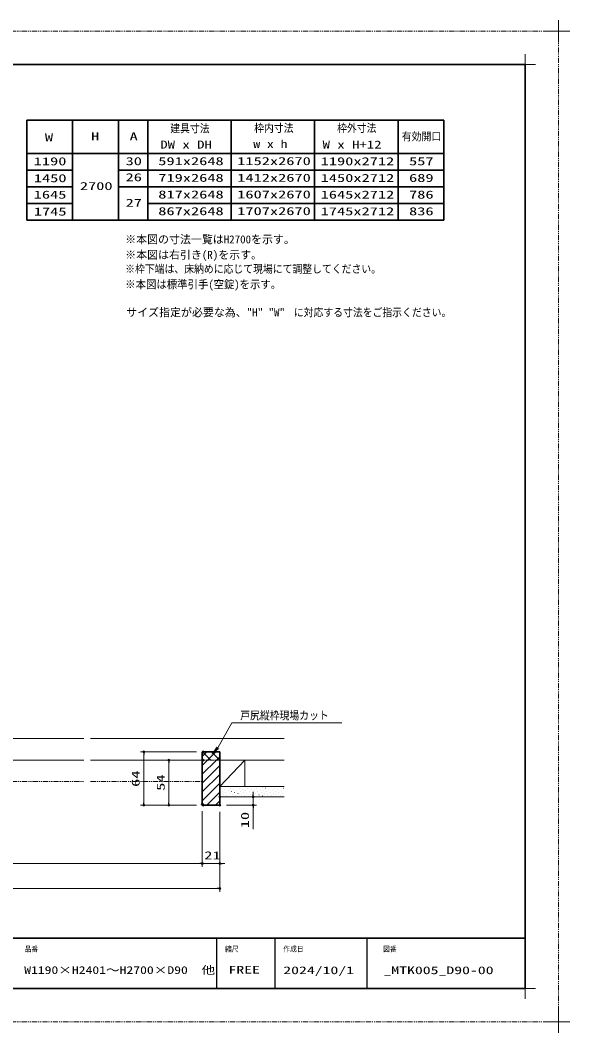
# Model space of a CAD drawing. Units: millimetres, scale not verified. Extents: x -1306 to 1306, y -607 to 607.
# Drawn here: x -258 to 400, y -607 to 607 of the extents above; entities that cross this region are included whole.
import ezdxf
from ezdxf.enums import TextEntityAlignment as Align

# ---------------------------------------------------------------- set-up
doc = ezdxf.new("R2010")
doc.units = ezdxf.units.MM
doc.header["$LTSCALE"] = 5
doc.header["$PDMODE"] = 32
doc.header["$PDSIZE"] = 2.5
doc.linetypes.add('USER1', pattern=[2.5, 1.25, -0.25, 0.25, -0.25, 0.25, -0.25])
doc.linetypes.add('USER2', pattern=[0.375, 0.25, -0.125])
for name, color, linetype, lineweight in [('0-1_線(黄)', 2, 'Continuous', 15), ('0-3_陰線', 4, 'USER1', 9), ('0-8_二点鎖線', 4, 'USER1', 9), ('0-B_点線(水)', 4, 'USER2', 9), ('0-D_線(白)', 7, 'Continuous', 30), ('1-1_寸法線', 3, 'Continuous', 13), ('1-2_ハッチング', 6, 'Continuous', 9), ('1-4_DEFPOINTS', 7, 'Continuous', 5), ('1-5_0', 3, 'Continuous', 25), ('1-7_図面枠', 7, 'Continuous', 35), ('1-8_一般', 7, 'Continuous', 5)]:
    doc.layers.add(name, color=color, linetype=linetype, lineweight=lineweight)
doc.styles.add('ＭＳ ゴシック', font='')
doc.styles.get('ＭＳ ゴシック').set_extended_font_data('MS Gothic')

# ---------------------------------------------------------------- blocks, each defined once
blk = doc.blocks.new('_DOT')
at = {"layer": '1-5_0'}
blk.add_line((-2.5, 0), (-5, 0), dxfattribs=at)
for points in [[(0, 0), (-2.5, 0), (-2.48, 0.313)], [(0, 0), (-2.48, -0.313), (-2.5, 0)], [(0, 0), (-2.48, 0.313), (-2.421, 0.622)], [(0, 0), (-2.421, -0.622), (-2.48, -0.313)], [(0, 0), (-2.421, 0.622), (-2.324, 0.92)], [(0, 0), (-2.324, -0.92), (-2.421, -0.622)], [(0, 0), (-2.324, 0.92), (-2.191, 1.204)], [(0, 0), (-2.191, -1.204), (-2.324, -0.92)], [(0, 0), (-2.191, 1.204), (-2.023, 1.469)], [(0, 0), (-2.023, -1.469), (-2.191, -1.204)], [(0, 0), (-2.023, 1.469), (-1.822, 1.711)], [(0, 0), (-1.822, -1.711), (-2.023, -1.469)], [(0, 0), (-1.822, 1.711), (-1.594, 1.926)], [(0, 0), (-1.594, -1.926), (-1.822, -1.711)], [(0, 0), (-1.594, 1.926), (-1.34, 2.111)], [(0, 0), (-1.34, -2.111), (-1.594, -1.926)], [(0, 0), (-1.34, 2.111), (-1.064, 2.262)], [(0, 0), (-1.064, -2.262), (-1.34, -2.111)], [(0, 0), (-1.064, 2.262), (-0.773, 2.378)], [(0, 0), (-0.773, -2.378), (-1.064, -2.262)], [(0, 0), (-0.773, 2.378), (-0.468, 2.456)], [(0, 0), (-0.468, -2.456), (-0.773, -2.378)], [(0, 0), (-0.468, 2.456), (-0.157, 2.495)], [(0, 0), (-0.157, -2.495), (-0.468, -2.456)], [(0, 0), (-0.157, 2.495), (0.157, 2.495)], [(0, 0), (0.157, -2.495), (-0.157, -2.495)], [(0, 0), (0.157, 2.495), (0.468, 2.456)], [(0, 0), (0.468, 2.456), (0.773, 2.378)], [(0, 0), (0.773, 2.378), (1.064, 2.262)], [(0, 0), (1.064, 2.262), (1.34, 2.111)], [(0, 0), (1.34, 2.111), (1.594, 1.926)], [(0, 0), (1.594, 1.926), (1.822, 1.711)], [(0, 0), (1.822, 1.711), (2.023, 1.469)], [(0, 0), (2.023, 1.469), (2.191, 1.204)], [(0, 0), (2.191, 1.204), (2.324, 0.92)], [(0, 0), (2.324, 0.92), (2.421, 0.622)], [(0, 0), (2.421, 0.622), (2.48, 0.313)], [(0, 0), (2.48, 0.313), (2.5, 0)], [(0, 0), (0.468, -2.456), (0.157, -2.495)], [(0, 0), (0.773, -2.378), (0.468, -2.456)], [(0, 0), (1.064, -2.262), (0.773, -2.378)], [(0, 0), (1.34, -2.111), (1.064, -2.262)], [(0, 0), (1.594, -1.926), (1.34, -2.111)], [(0, 0), (1.822, -1.711), (1.594, -1.926)], [(0, 0), (2.023, -1.469), (1.822, -1.711)], [(0, 0), (2.191, -1.204), (2.023, -1.469)], [(0, 0), (2.324, -0.92), (2.191, -1.204)], [(0, 0), (2.421, -0.622), (2.324, -0.92)], [(0, 0), (2.48, -0.313), (2.421, -0.622)], [(0, 0), (2.5, 0), (2.48, -0.313)]]:
    blk.add_solid(points, dxfattribs=at)
blk = doc.blocks.new('グループ-13-1')
at = {"layer": '1-8_一般'}
for p, q in [((62041.6, -14029.5), (62041.6, -13365.5)), ((61709.6, -13697.5), (62373.6, -13697.5))]:
    blk.add_line(p, q, dxfattribs=at)

msp = doc.modelspace()

# ---------------------------------------------------------------- linework, layer by layer
at = {"layer": '0-1_線(黄)'}
for p, q in [((-336.991, -254.317), (-182.018, -254.317)), ((-174.018, -254.317), (57.957, -254.317)), ((-336.991, -280.317), (-182.018, -280.317)), ((-174.018, -280.317), (-40.046, -280.317)), ((10.954, -280.317), (-19.046, -311.817)), ((-19.046, -280.317), (57.957, -280.317)), ((10.954, -280.317), (10.954, -311.817)), ((-19.046, -311.817), (57.957, -311.817)), ((-19.046, -324.317), (57.957, -324.317))]:
    msp.add_line(p, q, dxfattribs=at)
at = {"layer": '0-3_陰線'}
for p, q in [((387.036, 594), (-1292.964, 594)), ((387.036, -594), (387.036, 594)), ((387.036, -594), (-1292.964, -594))]:
    msp.add_line(p, q, dxfattribs=at)
at = {"layer": '0-8_二点鎖線'}
for p, q in [((-330.991, -305.817), (-182.018, -305.817)), ((-174.018, -305.817), (-40.046, -305.817))]:
    msp.add_line(p, q, dxfattribs=at)
at = {"layer": '0-B_点線(水)'}
msp.add_line((-40.046, -280.317), (-19.046, -280.317), dxfattribs=at)
at = {"layer": '0-D_線(白)'}
for p, q in [((-250.409, 487.3), (-250.409, 367.3)), ((-250.409, 487.3), (249.591, 487.3)), ((-195.409, 487.3), (-195.409, 367.3)), ((-140.409, 487.3), (-140.409, 367.3)), ((-105.409, 487.3), (-105.409, 367.3)), ((-5.409, 487.3), (-5.409, 367.3)), ((94.591, 487.3), (94.591, 367.3)), ((194.591, 487.3), (194.591, 367.3)), ((249.591, 487.3), (249.591, 367.3)), ((-250.409, 447.3), (249.591, 447.3)), ((-250.409, 427.3), (-195.409, 427.3)), ((-140.409, 427.3), (249.591, 427.3)), ((-250.409, 407.3), (-195.409, 407.3)), ((-140.409, 407.3), (249.591, 407.3)), ((-250.409, 387.3), (-195.409, 387.3)), ((-105.409, 387.3), (249.591, 387.3)), ((-250.409, 367.3), (249.591, 367.3)), ((-195.409, 367.3), (-140.409, 367.3)), ((-40.046, -270.317), (-40.046, -280.317)), ((-40.046, -270.317), (-19.046, -270.317)), ((-19.046, -270.317), (-19.046, -280.317)), ((-40.046, -333.317), (-40.046, -280.317)), ((-19.046, -334.317), (-19.046, -280.317)), ((-39.046, -334.317), (-40.046, -333.317)), ((-19.046, -334.317), (-39.046, -334.317))]:
    msp.add_line(p, q, dxfattribs=at)
at = {"layer": '1-1_寸法線'}
for p, q in [((-47.046, -270.317), (-114.046, -270.317)), ((-110.046, -331.317), (-110.046, -273.317)), ((-47.046, -280.317), (-84.046, -280.317)), ((-80.046, -331.317), (-80.046, -283.317)), ((-11.046, -324.317), (24.954, -324.317)), ((20.954, -321.317), (20.954, -318.317)), ((20.954, -324.317), (20.954, -334.317)), ((-47.046, -334.317), (-114.046, -334.317)), ((-47.046, -334.317), (-84.046, -334.317)), ((-11.046, -334.317), (24.954, -334.317)), ((20.954, -337.317), (20.954, -363.079)), ((-40.046, -341.317), (-40.046, -408.317)), ((-40.046, -341.317), (-40.046, -408.317)), ((-19.046, -342.317), (-19.046, -408.317)), ((-19.046, -342.317), (-19.046, -438.317)), ((-683.468, -404.317), (-43.046, -404.317)), ((-43.046, -404.317), (-46.046, -404.317)), ((-40.046, -404.317), (-19.046, -404.317)), ((-16.046, -404.317), (-13.046, -404.317)), ((-700.468, -434.317), (-22.046, -434.317))]:
    msp.add_line(p, q, dxfattribs=at)
msp.add_lwpolyline([(127.012, -235.386), (-4.717, -235.386), (-21.263, -265.309)], dxfattribs=at)
msp.add_solid([(-29.546, -273.992), (-22.77, -263.87), (-19.755, -266.747)], dxfattribs=at)
at = {"layer": '1-2_ハッチング'}
for p, q in [((-40.046, -275.956), (-34.407, -270.317)), ((-29.679, -280.317), (-39.679, -270.317)), ((-33.8, -280.317), (-23.8, -270.317)), ((-19.072, -280.317), (-29.072, -270.317)), ((-23.194, -280.317), (-19.046, -276.169)), ((-40.046, -286.563), (-33.8, -280.317)), ((-40.046, -297.169), (-23.194, -280.317)), ((-40.046, -307.776), (-19.046, -286.776)), ((-40.046, -318.383), (-19.046, -297.383)), ((-40.046, -328.989), (-19.046, -307.989)), ((-17.162, -313.788), (-17.112, -313.788)), ((-13.185, -315.113), (-13.135, -315.113)), ((-10.533, -312.462), (-10.483, -312.462)), ((-6.556, -313.788), (-6.506, -313.788)), ((-2.578, -315.113), (-2.528, -315.113)), ((0.074, -312.462), (0.124, -312.462)), ((4.051, -313.788), (4.101, -313.788)), ((8.029, -315.113), (8.079, -315.113)), ((10.68, -312.462), (10.73, -312.462)), ((14.658, -313.788), (14.708, -313.788)), ((18.635, -315.113), (18.685, -315.113)), ((21.287, -312.462), (21.337, -312.462)), ((25.264, -313.788), (25.314, -313.788)), ((29.242, -315.113), (29.292, -315.113)), ((31.893, -312.462), (31.943, -312.462)), ((35.871, -313.788), (35.921, -313.788)), ((39.848, -315.113), (39.898, -315.113)), ((42.5, -312.462), (42.55, -312.462)), ((46.477, -313.788), (46.527, -313.788)), ((50.455, -315.113), (50.505, -315.113)), ((53.107, -312.462), (53.157, -312.462)), ((57.084, -313.788), (57.134, -313.788)), ((-34.767, -334.317), (-19.046, -318.596)), ((-18.488, -320.417), (-18.438, -320.417)), ((-15.836, -317.765), (-15.786, -317.765)), ((-14.51, -321.743), (-14.46, -321.743)), ((-11.859, -319.091), (-11.809, -319.091)), ((-10.533, -323.068), (-10.483, -323.068)), ((-9.207, -316.439), (-9.157, -316.439)), ((-7.881, -320.417), (-7.831, -320.417)), ((-5.23, -317.765), (-5.18, -317.765)), ((-3.904, -321.743), (-3.854, -321.743)), ((-1.252, -319.091), (-1.202, -319.091)), ((0.074, -323.068), (0.124, -323.068)), ((1.399, -316.439), (1.449, -316.439)), ((2.725, -320.417), (2.775, -320.417)), ((5.377, -317.765), (5.427, -317.765)), ((6.703, -321.743), (6.753, -321.743)), ((9.354, -319.091), (9.404, -319.091)), ((10.68, -323.068), (10.73, -323.068)), ((12.006, -316.439), (12.056, -316.439)), ((13.332, -320.417), (13.382, -320.417)), ((15.983, -317.765), (16.033, -317.765)), ((17.309, -321.743), (17.359, -321.743)), ((19.961, -319.091), (20.011, -319.091)), ((21.287, -323.068), (21.337, -323.068)), ((22.613, -316.439), (22.663, -316.439)), ((23.938, -320.417), (23.988, -320.417)), ((26.59, -317.765), (26.64, -317.765)), ((27.916, -321.743), (27.966, -321.743)), ((30.568, -319.091), (30.618, -319.091)), ((31.893, -323.068), (31.943, -323.068)), ((33.219, -316.439), (33.269, -316.439)), ((34.545, -320.417), (34.595, -320.417)), ((37.197, -317.765), (37.247, -317.765)), ((38.523, -321.743), (38.573, -321.743)), ((41.174, -319.091), (41.224, -319.091)), ((42.5, -323.068), (42.55, -323.068)), ((43.826, -316.439), (43.876, -316.439)), ((45.152, -320.417), (45.202, -320.417)), ((47.803, -317.765), (47.853, -317.765)), ((49.129, -321.743), (49.179, -321.743)), ((51.781, -319.091), (51.831, -319.091)), ((53.107, -323.068), (53.157, -323.068)), ((54.432, -316.439), (54.482, -316.439)), ((55.758, -320.417), (55.808, -320.417)), ((-24.161, -334.317), (-19.046, -329.202))]:
    msp.add_line(p, q, dxfattribs=at)
at = {"layer": '1-4_DEFPOINTS'}
for p, q in [((347.036, 541.55), (347.036, 566.45)), ((334.586, 554), (359.486, 554)), ((347.036, -566.45), (347.036, -541.55)), ((334.586, -554), (359.486, -554))]:
    msp.add_line(p, q, dxfattribs=at)
for p in [(-110.046, -270.317), (-80.046, -280.317), (-39.046, -270.317), (-39.046, -280.317), (-19.046, -324.317), (-40.046, -333.317), (-39.046, -334.317), (-19.046, -334.317), (-19.046, -334.317), (20.954, -334.317), (-40.046, -404.317), (-19.046, -404.317), (-19.046, -434.317)]:
    msp.add_point(p, dxfattribs=at)
at = {"layer": '1-5_0', "color": 7}
for p, q in [((-22.964, -494), (-22.964, -554)), ((47.036, -494), (47.036, -554)), ((157.036, -494), (157.036, -554))]:
    msp.add_line(p, q, dxfattribs=at)
at = {"layer": '1-7_図面枠'}
msp.add_line((-1252.964, -494), (347.036, -494), dxfattribs=at)
msp.add_lwpolyline([(-1252.964, -554), (347.036, -554), (347.036, 554), (-1252.964, 554)], close=True, dxfattribs=at)

# ---------------------------------------------------------------- block references
at = {"layer": '0-3_陰線', "xscale": 0.04, "yscale": 0.04}
for p in [(-2094.629, 1141.9), (-2094.629, -46.1)]:
    msp.add_blockref('グループ-13-1', p, dxfattribs=at)
at = {"layer": '1-1_寸法線', "xscale": 0.6, "yscale": 0.6}
for p, rotation in [((-110.046, -270.317), 90), ((-80.046, -280.317), 90), ((20.954, -324.317), 270), ((-110.046, -334.317), 270), ((-80.046, -334.317), 270), ((20.954, -334.317), 90), ((-19.046, -404.317), 180)]:
    msp.add_blockref('_DOT', p, dxfattribs=dict(at, rotation=rotation))
for p in [(-40.046, -404.317), (-40.046, -404.317), (-19.046, -434.317)]:
    msp.add_blockref('_DOT', p, dxfattribs=at)

# ---------------------------------------------------------------- texts
at = {"layer": '0-1_線(黄)', "style": 'ＭＳ ゴシック'}
for s, height, width, p in [('建具寸法', 9.604, 0.9, (-78.41, 469.819)), ('枠内寸法', 9.604, 0.9, (22.117, 470.302)), ('枠外寸法', 9.604, 0.9, (121.509, 470.302)), ('有効開口', 9.604, 0.9, (199.098, 460.187)), ('W', 9.604, 1.5, (-228.661, 459.206)), ('H', 9.604, 1.5, (-173.27, 460.187)), ('A', 9.604, 1.5, (-127.163, 460.187)), ('DW x DH', 9.621, 1.35, (-90.387, 450.49)), ('w x h', 9.621, 1.25, (21.101, 451.177)), ('W x H+12', 9.621, 1.35, (104.119, 450.423)), ('1190', 9.604, 1.5, (-242.066, 430.421)), ('30', 9.604, 1.5, (-131.955, 430.561)), ('591x2648', 9.604, 1.5, (-92.769, 430.582)), ('1152x2670', 9.604, 1.5, (1.827, 430.648)), ('1190x2712', 9.604, 1.5, (101.827, 430.436)), ('557', 9.604, 1.5, (207.777, 430.458)), ('1450', 9.604, 1.5, (-241.924, 410.117)), ('2700', 9.604, 1.5, (-186.746, 400.708)), ('26', 9.604, 1.5, (-131.955, 411.261)), ('719x2648', 9.604, 1.5, (-92.769, 410.582)), ('1412x2670', 9.604, 1.5, (1.827, 410.648)), ('1450x2712', 9.604, 1.5, (101.827, 410.436)), ('689', 9.604, 1.5, (207.777, 410.458)), ('1645', 9.604, 1.5, (-242.066, 390.421)), ('817x2648', 9.604, 1.5, (-92.769, 390.582)), ('1607x2670', 9.604, 1.5, (1.827, 390.648)), ('1645x2712', 9.604, 1.5, (101.827, 390.436)), ('786', 9.604, 1.5, (207.777, 390.458)), ('27', 9.604, 1.5, (-131.955, 380.615)), ('1745', 9.604, 1.5, (-241.924, 370.117)), ('867x2648', 9.604, 1.5, (-92.769, 370.582)), ('1707x2670', 9.604, 1.5, (1.827, 370.648)), ('1745x2712', 9.604, 1.5, (101.827, 370.436)), ('836', 9.604, 1.5, (207.777, 370.458)), ('※枠下端は、床納めに応じて現場にて調整してください。', 9.604, 0.9, (-132.424, 301.308)), ('※本図は標準引手(空錠)を示す。', 9.621, 0.95, (-132.424, 282.737)), ('に対応する寸法をご指示ください。', 9.604, 0.9, (69.704, 249.165))]:
    msp.add_text(s, height=height, dxfattribs=dict(at, width=width)).set_placement(p, align=Align.BOTTOM_LEFT)
for s, p in [('※本図の寸法一覧はH2700を示す。', (-132.424, 336.728)), ('※本図は右引き(R)を示す。', (-132.424, 318.157)), ('サイズ指定が必要な為、"H" "W"', (-131.154, 249.165))]:
    msp.add_text(s, height=9.621, dxfattribs=at).set_placement(p, align=Align.BOTTOM_LEFT)
at = {"layer": '1-1_寸法線', "style": 'ＭＳ ゴシック'}
for s, width, p in [('戸尻縦枠現場カット', 0.9, (5.421, -234.364)), ('21', 1.5, (-37.641, -402.168))]:
    msp.add_text(s, height=9.604, dxfattribs=dict(at, width=width)).set_placement(p, align=Align.BOTTOM_LEFT)
at = {"layer": '1-1_寸法線', "style": 'ＭＳ ゴシック', "width": 1.5}
for s, p in [('64', (-112.195, -312.317)), ('54', (-82.195, -317.079)), ('10', (18.805, -361.936))]:
    msp.add_text(s, height=9.604, rotation=90, dxfattribs=at).set_placement(p, align=Align.BOTTOM_LEFT)
at = {"layer": '1-7_図面枠', "style": 'ＭＳ ゴシック'}
for s, height, width, p in [('品番', 6.452, 0.9, (-252.964, -512.073)), ('縮尺', 6.452, 0.9, (-12.964, -512.038)), ('作成日', 6.452, 0.9, (57.036, -511.963)), ('図番', 6.452, 0.9, (176.633, -512.073)), ('W1190×H2401～H2700×D90\u3000他', 9.236, 1.3, (-253.459, -539.518)), ('FREE', 9.238, 1.5, (-8.664, -539.129)), ('2024/10/1', 9.238, 1.5, (57.036, -539.776)), ('_MTK005_D90-00', 9.238, 1.5, (177.071, -539.776))]:
    msp.add_text(s, height=height, dxfattribs=dict(at, width=width)).set_placement(p, align=Align.BOTTOM_LEFT)

doc.saveas('drawing.dxf')
